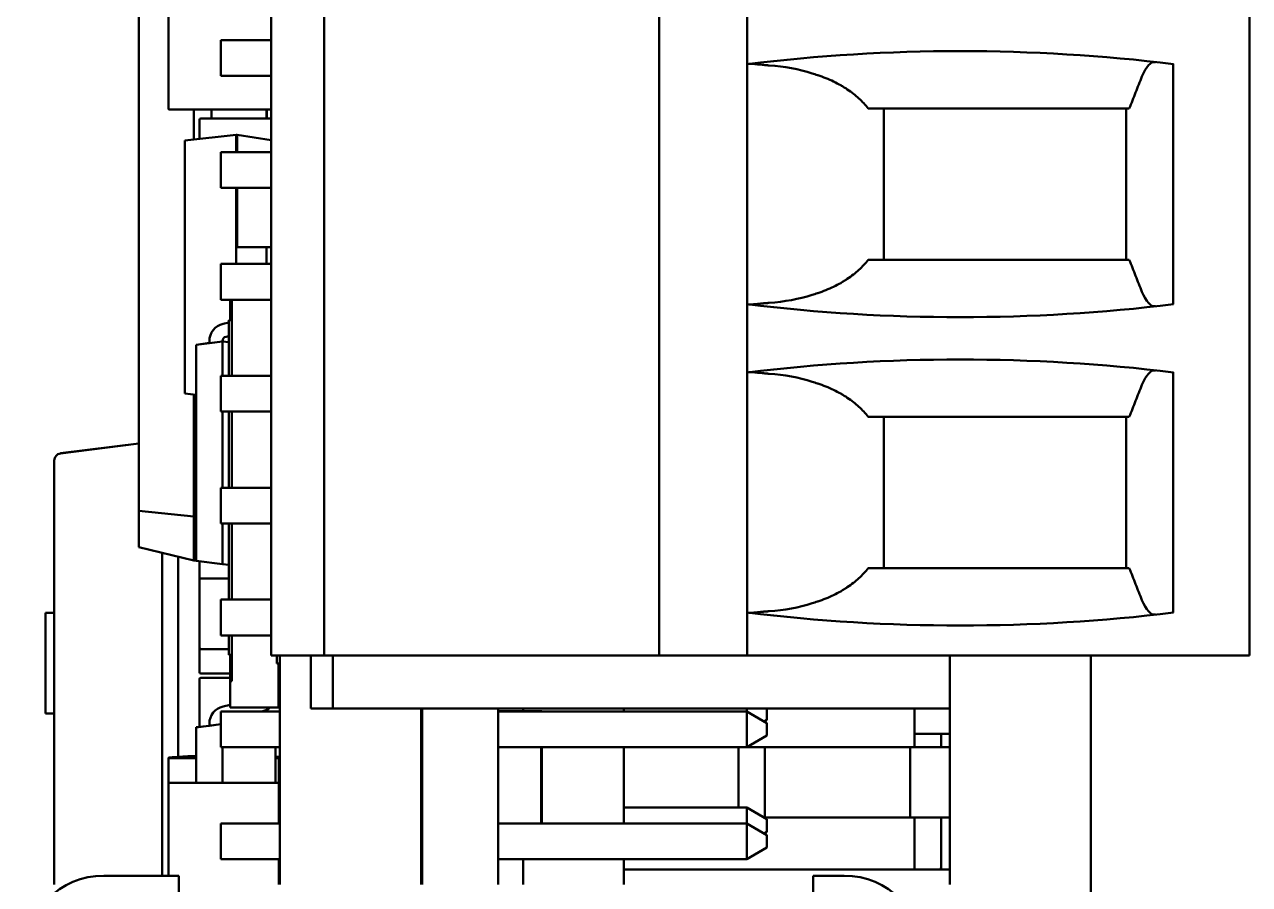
# Model space of a CAD drawing. Header units: millimetres. Extents: x 3118 to 4801, y 919 to 1849.
# Drawn here: x 3442.36 to 3456.26, y 1564.93 to 1574.69 of the extents above; entities that cross this region are included whole.
import ezdxf

# ---------------------------------------------------------------- set-up
doc = ezdxf.new("R2010")
doc.units = ezdxf.units.MM
doc.header["$LTSCALE"] = 1.8
doc.layers.add('외형선(ISO)', color=7, linetype='Continuous', lineweight=50)

msp = doc.modelspace()

# ---------------------------------------------------------------- linework, layer by layer
at = {"layer": '외형선(ISO)'}
for p, q in [((3445.16, 1567.527), (3445.16, 1581.727)), ((3445.76, 1567.527), (3445.76, 1581.727)), ((3449.56, 1567.527), (3449.56, 1581.727)), ((3450.56, 1581.727), (3450.56, 1567.527)), ((3456.26, 1581.727), (3456.26, 1567.527)), ((3443.656, 1578.043), (3443.656, 1569.168)), ((3443.995, 1574.968), (3443.995, 1573.728)), ((3445.16, 1574.511), (3444.586, 1574.511)), ((3444.586, 1574.511), (3445.16, 1574.511)), ((3444.586, 1574.511), (3444.586, 1574.105)), ((3444.586, 1574.511), (3444.586, 1574.511)), ((3444.586, 1574.511), (3445.16, 1574.511)), ((3445.16, 1574.511), (3444.586, 1574.511)), ((3444.586, 1574.511), (3444.586, 1574.511)), ((3444.586, 1574.511), (3444.586, 1574.511)), ((3455.395, 1574.241), (3455.395, 1571.514)), ((3445.16, 1574.105), (3444.586, 1574.105)), ((3445.16, 1573.723), (3444, 1573.723)), ((3444.281, 1573.723), (3444.281, 1573.384)), ((3445.16, 1573.623), (3444.361, 1573.623)), ((3444.361, 1573.623), (3445.16, 1573.623)), ((3444.361, 1573.623), (3444.361, 1573.623)), ((3445.16, 1573.623), (3444.361, 1573.623)), ((3444.361, 1573.623), (3444.361, 1573.623)), ((3444.481, 1573.723), (3444.481, 1573.623)), ((3445.106, 1573.723), (3445.106, 1573.623)), ((3445.108, 1573.623), (3445.108, 1573.723)), ((3452.11, 1572.017), (3452.11, 1573.737)), ((3454.86, 1572.017), (3454.86, 1573.737)), ((3444.345, 1573.607), (3444.345, 1573.607)), ((3444.345, 1573.391), (3444.345, 1573.607)), ((3444.177, 1573.373), (3444.761, 1573.437)), ((3444.761, 1573.437), (3444.177, 1573.372)), ((3444.177, 1573.372), (3444.177, 1573.373)), ((3444.177, 1570.501), (3444.177, 1573.372)), ((3444.774, 1573.437), (3444.761, 1573.437)), ((3444.761, 1573.437), (3444.761, 1573.241)), ((3444.761, 1573.437), (3444.774, 1573.437)), ((3444.761, 1573.437), (3444.761, 1573.437)), ((3444.774, 1573.437), (3445.16, 1573.377)), ((3444.774, 1573.437), (3444.774, 1573.241)), ((3444.774, 1573.437), (3444.774, 1573.437)), ((3445.16, 1573.377), (3444.774, 1573.437)), ((3445.16, 1573.241), (3444.586, 1573.241)), ((3444.586, 1573.241), (3445.16, 1573.241)), ((3444.586, 1573.241), (3444.586, 1572.835)), ((3444.586, 1573.241), (3444.586, 1573.241)), ((3444.586, 1573.241), (3445.16, 1573.241)), ((3445.16, 1573.241), (3444.586, 1573.241)), ((3444.586, 1573.241), (3444.586, 1573.241)), ((3444.586, 1573.241), (3444.586, 1573.241)), ((3445.16, 1572.835), (3444.586, 1572.835)), ((3444.761, 1572.835), (3444.761, 1572.162)), ((3444.774, 1572.835), (3444.774, 1572.162)), ((3444.774, 1572.162), (3444.761, 1572.162)), ((3444.761, 1571.971), (3444.761, 1572.162)), ((3444.911, 1572.162), (3444.774, 1572.162)), ((3445.16, 1572.162), (3445.107, 1572.162)), ((3445.107, 1571.971), (3445.107, 1572.162)), ((3445.16, 1571.971), (3444.586, 1571.971)), ((3444.586, 1571.971), (3445.16, 1571.971)), ((3444.586, 1571.971), (3444.586, 1571.565)), ((3444.586, 1571.971), (3444.586, 1571.971)), ((3444.586, 1571.971), (3445.16, 1571.971)), ((3445.16, 1571.971), (3444.586, 1571.971)), ((3444.586, 1571.971), (3444.586, 1571.971)), ((3444.586, 1571.971), (3444.586, 1571.971)), ((3445.16, 1571.565), (3444.586, 1571.565)), ((3444.692, 1571.565), (3444.692, 1571.335)), ((3444.712, 1571.335), (3444.712, 1571.565)), ((3444.613, 1571.292), (3444.677, 1571.306)), ((3444.613, 1571.292), (3444.677, 1571.306)), ((3444.613, 1571.292), (3444.677, 1571.306)), ((3444.613, 1571.291), (3444.677, 1571.305)), ((3444.613, 1571.291), (3444.677, 1571.305)), ((3444.613, 1571.291), (3444.677, 1571.305)), ((3444.613, 1571.291), (3444.677, 1571.305)), ((3444.613, 1571.291), (3444.677, 1571.305)), ((3444.677, 1571.335), (3444.692, 1571.335)), ((3444.712, 1571.335), (3444.677, 1571.335)), ((3444.677, 1571.335), (3444.677, 1570.701)), ((3444.677, 1571.335), (3444.677, 1571.335)), ((3444.692, 1571.335), (3444.712, 1571.335)), ((3444.712, 1570.701), (3444.712, 1571.335)), ((3444.646, 1571.145), (3444.677, 1571.152)), ((3444.307, 1571.055), (3444.607, 1571.092)), ((3444.307, 1571.055), (3444.457, 1571.074)), ((3444.307, 1568.602), (3444.307, 1571.055)), ((3444.307, 1571.055), (3444.307, 1571.055)), ((3444.457, 1571.096), (3444.457, 1571.096)), ((3444.457, 1571.073), (3444.457, 1571.096)), ((3444.457, 1571.096), (3444.457, 1571.096)), ((3444.457, 1571.096), (3444.457, 1571.096)), ((3444.457, 1571.096), (3444.457, 1571.096)), ((3444.457, 1571.096), (3444.457, 1571.096)), ((3444.457, 1571.096), (3444.457, 1571.096)), ((3444.457, 1571.096), (3444.457, 1571.096)), ((3444.457, 1571.073), (3444.607, 1571.092)), ((3444.607, 1571.092), (3444.607, 1571.096)), ((3444.607, 1571.092), (3444.607, 1571.092)), ((3444.677, 1571.084), (3444.607, 1571.092)), ((3444.677, 1571.083), (3444.607, 1571.092)), ((3444.607, 1571.092), (3444.607, 1570.701)), ((3445.16, 1570.701), (3444.586, 1570.701)), ((3444.586, 1570.701), (3445.16, 1570.701)), ((3444.586, 1570.701), (3444.586, 1570.295)), ((3444.586, 1570.701), (3444.586, 1570.701)), ((3444.586, 1570.701), (3445.16, 1570.701)), ((3445.16, 1570.701), (3444.586, 1570.701)), ((3444.586, 1570.701), (3444.586, 1570.701)), ((3444.586, 1570.701), (3444.586, 1570.701)), ((3455.395, 1570.741), (3455.395, 1568.014)), ((3444.177, 1570.501), (3444.307, 1570.487)), ((3444.281, 1570.49), (3444.281, 1569.105)), ((3445.16, 1570.295), (3444.586, 1570.295)), ((3444.607, 1570.295), (3444.607, 1569.431)), ((3444.677, 1570.295), (3444.677, 1569.431)), ((3444.712, 1569.431), (3444.712, 1570.295)), ((3452.11, 1568.517), (3452.11, 1570.237)), ((3454.86, 1568.517), (3454.86, 1570.237)), ((3442.767, 1569.822), (3443.656, 1569.934)), ((3442.767, 1569.821), (3443.656, 1569.933)), ((3442.697, 1564.927), (3442.697, 1569.742)), ((3442.697, 1569.742), (3442.697, 1569.742)), ((3445.16, 1569.431), (3444.586, 1569.431)), ((3444.586, 1569.431), (3445.16, 1569.431)), ((3444.586, 1569.431), (3444.586, 1569.025)), ((3444.586, 1569.431), (3444.586, 1569.431)), ((3444.586, 1569.431), (3445.16, 1569.431)), ((3445.16, 1569.431), (3444.586, 1569.431)), ((3444.586, 1569.431), (3444.586, 1569.431)), ((3444.586, 1569.431), (3444.586, 1569.431)), ((3444.281, 1569.105), (3443.656, 1569.168)), ((3443.656, 1569.168), (3443.656, 1568.756)), ((3444.281, 1569.105), (3444.281, 1568.605)), ((3444.307, 1569.105), (3444.281, 1569.105)), ((3445.16, 1569.025), (3444.586, 1569.025)), ((3444.607, 1569.025), (3444.607, 1568.565)), ((3444.677, 1569.025), (3444.677, 1568.161)), ((3444.712, 1568.161), (3444.712, 1569.025)), ((3444.281, 1568.605), (3443.656, 1568.756)), ((3443.923, 1568.692), (3443.923, 1565.027)), ((3444.103, 1566.376), (3444.103, 1568.648)), ((3444.281, 1568.605), (3444.307, 1568.605)), ((3444.607, 1568.565), (3444.307, 1568.602)), ((3444.345, 1568.384), (3444.345, 1568.598)), ((3444.607, 1568.565), (3444.677, 1568.557)), ((3444.345, 1568.384), (3444.345, 1568.384)), ((3444.345, 1567.616), (3444.345, 1568.384)), ((3444.677, 1568.4), (3444.361, 1568.4)), ((3444.361, 1568.4), (3444.677, 1568.4)), ((3444.361, 1568.4), (3444.361, 1568.4)), ((3444.677, 1568.4), (3444.361, 1568.4)), ((3444.361, 1568.4), (3444.361, 1568.4)), ((3445.16, 1568.161), (3444.586, 1568.161)), ((3444.586, 1568.161), (3445.16, 1568.161)), ((3444.586, 1568.161), (3444.586, 1567.755)), ((3444.586, 1568.161), (3444.586, 1568.161)), ((3444.586, 1568.161), (3445.16, 1568.161)), ((3445.16, 1568.161), (3444.586, 1568.161)), ((3444.586, 1568.161), (3444.586, 1568.161)), ((3444.586, 1568.161), (3444.586, 1568.161)), ((3442.697, 1568.011), (3442.597, 1568.011)), ((3442.597, 1568.01), (3442.597, 1568.011)), ((3442.697, 1568.01), (3442.597, 1568.01)), ((3442.597, 1568.01), (3442.597, 1568.01)), ((3442.697, 1568.01), (3442.597, 1568.01)), ((3442.597, 1566.867), (3442.597, 1568.01)), ((3442.697, 1568.01), (3442.597, 1568.01)), ((3442.597, 1568.01), (3442.597, 1568.01)), ((3445.16, 1567.755), (3444.586, 1567.755)), ((3444.677, 1567.755), (3444.677, 1567.535)), ((3444.712, 1567.535), (3444.712, 1567.755)), ((3444.345, 1567.339), (3444.345, 1567.616)), ((3444.361, 1567.6), (3444.677, 1567.6)), ((3444.677, 1567.535), (3444.712, 1567.535)), ((3444.692, 1567.235), (3444.692, 1567.535)), ((3444.712, 1567.235), (3444.712, 1567.535)), ((3445.16, 1567.527), (3445.46, 1567.527)), ((3445.222, 1567.527), (3445.222, 1567.435)), ((3445.257, 1564.927), (3445.257, 1567.527)), ((3445.46, 1567.527), (3445.76, 1567.527)), ((3445.61, 1566.927), (3445.61, 1567.527)), ((3445.76, 1567.527), (3449.56, 1567.527)), ((3445.86, 1566.927), (3445.86, 1567.527)), ((3449.56, 1567.527), (3450.06, 1567.527)), ((3450.06, 1567.527), (3450.26, 1567.527)), ((3450.26, 1567.527), (3450.56, 1567.527)), ((3450.56, 1567.527), (3456.26, 1567.527)), ((3452.86, 1567.527), (3452.86, 1566.927)), ((3454.46, 1567.527), (3454.46, 1550.527)), ((3445.242, 1567.435), (3445.222, 1567.435)), ((3445.242, 1567.435), (3445.222, 1567.435)), ((3445.242, 1567.435), (3445.242, 1567.435)), ((3445.242, 1567.435), (3445.242, 1566.935)), ((3444.345, 1567.258), (3444.345, 1567.258)), ((3444.345, 1566.717), (3444.345, 1567.258)), ((3444.692, 1567.323), (3444.361, 1567.323)), ((3444.692, 1567.274), (3444.361, 1567.274)), ((3444.361, 1567.274), (3444.692, 1567.274)), ((3444.361, 1567.274), (3444.361, 1567.274)), ((3444.692, 1567.274), (3444.361, 1567.274)), ((3444.361, 1567.274), (3444.361, 1567.274)), ((3444.692, 1567.235), (3444.712, 1567.235)), ((3444.692, 1567.235), (3444.692, 1566.935)), ((3444.692, 1567.235), (3444.712, 1567.235)), ((3444.692, 1567.235), (3444.692, 1567.235)), ((3445.242, 1567.327), (3445.257, 1567.325)), ((3445.242, 1567.327), (3445.257, 1567.325)), ((3445.242, 1567.327), (3445.257, 1567.325)), ((3445.242, 1567.327), (3445.257, 1567.325)), ((3445.242, 1567.327), (3445.257, 1567.325)), ((3445.242, 1567.327), (3445.257, 1567.325)), ((3445.242, 1567.327), (3445.257, 1567.325)), ((3445.242, 1567.327), (3445.257, 1567.325)), ((3445.242, 1567.216), (3445.257, 1567.325)), ((3445.257, 1567.325), (3445.257, 1567.325)), ((3445.257, 1567.325), (3445.257, 1567.325)), ((3445.257, 1567.325), (3445.257, 1567.325)), ((3444.613, 1566.948), (3444.692, 1566.966)), ((3444.613, 1566.948), (3444.692, 1566.966)), ((3444.613, 1566.948), (3444.692, 1566.965)), ((3444.613, 1566.948), (3444.692, 1566.965)), ((3444.613, 1566.948), (3444.692, 1566.965)), ((3444.613, 1566.948), (3444.692, 1566.965)), ((3444.613, 1566.948), (3444.692, 1566.965)), ((3444.613, 1566.948), (3444.692, 1566.965)), ((3442.697, 1566.867), (3442.597, 1566.867)), ((3445.257, 1566.891), (3444.586, 1566.891)), ((3444.586, 1566.891), (3445.257, 1566.891)), ((3444.586, 1566.891), (3444.586, 1566.485)), ((3444.586, 1566.891), (3444.586, 1566.891)), ((3444.586, 1566.891), (3445.257, 1566.891)), ((3445.257, 1566.891), (3444.586, 1566.891)), ((3444.586, 1566.891), (3444.586, 1566.891)), ((3444.586, 1566.891), (3444.586, 1566.891)), ((3444.692, 1566.935), (3445.242, 1566.935)), ((3445.051, 1566.891), (3445.065, 1566.895)), ((3445.61, 1566.927), (3445.86, 1566.927)), ((3445.86, 1566.927), (3445.96, 1566.927)), ((3445.96, 1566.927), (3452.86, 1566.927)), ((3446.86, 1564.927), (3446.86, 1566.927)), ((3446.872, 1566.891), (3446.86, 1566.891)), ((3446.86, 1566.891), (3446.872, 1566.891)), ((3446.86, 1566.891), (3446.872, 1566.891)), ((3446.872, 1566.891), (3446.86, 1566.891)), ((3446.872, 1566.927), (3446.872, 1564.927)), ((3447.735, 1566.927), (3447.735, 1564.927)), ((3447.735, 1566.894), (3447.916, 1566.894)), ((3447.916, 1566.894), (3447.735, 1566.894)), ((3447.735, 1566.891), (3450.555, 1566.891)), ((3450.555, 1566.891), (3447.735, 1566.891)), ((3447.735, 1566.891), (3450.555, 1566.891)), ((3450.555, 1566.891), (3447.735, 1566.891)), ((3448.018, 1566.927), (3448.018, 1566.894)), ((3448.018, 1566.894), (3448.231, 1566.894)), ((3448.231, 1566.894), (3448.221, 1566.894)), ((3448.221, 1566.891), (3448.221, 1566.894)), ((3448.231, 1566.891), (3448.231, 1566.894)), ((3449.161, 1566.927), (3449.161, 1566.891)), ((3450.555, 1566.927), (3450.555, 1566.891)), ((3450.555, 1566.891), (3450.555, 1566.485)), ((3450.555, 1566.891), (3450.783, 1566.759)), ((3450.783, 1566.759), (3450.555, 1566.891)), ((3450.555, 1566.891), (3450.555, 1566.891)), ((3450.555, 1566.891), (3450.783, 1566.759)), ((3450.555, 1566.891), (3450.555, 1566.891)), ((3450.555, 1566.891), (3450.555, 1566.891)), ((3450.783, 1566.759), (3450.555, 1566.891)), ((3450.783, 1566.927), (3450.783, 1566.796)), ((3452.46, 1566.927), (3452.46, 1566.487)), ((3452.86, 1564.927), (3452.86, 1566.927)), ((3444.307, 1566.711), (3444.586, 1566.746)), ((3444.307, 1566.712), (3444.457, 1566.73)), ((3444.307, 1566.711), (3444.307, 1566.712)), ((3444.307, 1566.083), (3444.307, 1566.711)), ((3444.457, 1566.753), (3444.457, 1566.753)), ((3444.457, 1566.73), (3444.457, 1566.753)), ((3444.457, 1566.753), (3444.457, 1566.753)), ((3444.457, 1566.753), (3444.457, 1566.753)), ((3444.457, 1566.753), (3444.457, 1566.753)), ((3444.457, 1566.753), (3444.457, 1566.753)), ((3444.457, 1566.753), (3444.457, 1566.753)), ((3444.457, 1566.753), (3444.457, 1566.753)), ((3444.457, 1566.73), (3444.586, 1566.746)), ((3450.783, 1566.796), (3450.752, 1566.778)), ((3450.783, 1566.759), (3450.783, 1566.759)), ((3450.783, 1566.759), (3450.783, 1566.759)), ((3450.783, 1566.759), (3450.783, 1566.617)), ((3450.783, 1566.759), (3450.783, 1566.759)), ((3450.783, 1566.617), (3450.555, 1566.485)), ((3452.46, 1566.637), (3452.86, 1566.637)), ((3452.76, 1566.487), (3452.76, 1566.637)), ((3445.257, 1566.485), (3444.586, 1566.485)), ((3444.607, 1566.485), (3444.607, 1566.083)), ((3445.207, 1566.083), (3445.207, 1566.485)), ((3446.872, 1566.485), (3446.86, 1566.485)), ((3450.555, 1566.485), (3447.735, 1566.485)), ((3448.221, 1565.621), (3448.221, 1566.485)), ((3448.231, 1565.621), (3448.231, 1566.485)), ((3449.161, 1566.485), (3449.161, 1565.621)), ((3450.46, 1566.485), (3450.46, 1565.801)), ((3450.76, 1566.487), (3450.559, 1566.487)), ((3450.76, 1566.487), (3451.51, 1566.487)), ((3450.76, 1566.487), (3450.76, 1565.687)), ((3452.41, 1566.487), (3451.51, 1566.487)), ((3452.41, 1566.487), (3452.41, 1565.687)), ((3452.41, 1566.487), (3452.86, 1566.487)), ((3443.995, 1566.363), (3443.995, 1566.363)), ((3443.995, 1566.363), (3443.995, 1566.078)), ((3444, 1566.363), (3444.307, 1566.363)), ((3445.257, 1566.375), (3445.207, 1566.375)), ((3445.207, 1566.363), (3445.24, 1566.363)), ((3445.245, 1566.363), (3445.245, 1566.363)), ((3445.245, 1566.078), (3445.245, 1566.363)), ((3445.207, 1566.15), (3445.208, 1566.15)), ((3445.208, 1566.083), (3445.208, 1566.15)), ((3445.208, 1566.15), (3445.208, 1566.15)), ((3443.995, 1566.078), (3443.995, 1565.027)), ((3445.24, 1566.083), (3444, 1566.083)), ((3444, 1566.083), (3444, 1566.083)), ((3444, 1566.083), (3445.24, 1566.083)), ((3445.24, 1566.083), (3445.24, 1566.083)), ((3445.245, 1565.621), (3445.245, 1566.078)), ((3449.161, 1565.801), (3450.555, 1565.801)), ((3450.555, 1565.801), (3449.161, 1565.801)), ((3449.161, 1565.801), (3450.555, 1565.801)), ((3450.555, 1565.801), (3449.161, 1565.801)), ((3450.555, 1565.801), (3450.555, 1565.621)), ((3450.555, 1565.801), (3450.555, 1565.801)), ((3450.555, 1565.801), (3450.783, 1565.669)), ((3450.555, 1565.801), (3450.555, 1565.801)), ((3450.555, 1565.801), (3450.783, 1565.669)), ((3450.783, 1565.669), (3450.555, 1565.801)), ((3450.783, 1565.669), (3450.555, 1565.801)), ((3450.555, 1565.801), (3450.555, 1565.801)), ((3445.257, 1565.621), (3444.586, 1565.621)), ((3444.586, 1565.621), (3444.586, 1565.215)), ((3444.586, 1565.621), (3444.586, 1565.621)), ((3444.586, 1565.621), (3445.257, 1565.621)), ((3444.586, 1565.621), (3444.586, 1565.621)), ((3444.586, 1565.621), (3445.257, 1565.621)), ((3445.257, 1565.621), (3444.586, 1565.621)), ((3444.586, 1565.621), (3444.586, 1565.621)), ((3446.872, 1565.621), (3446.86, 1565.621)), ((3446.86, 1565.621), (3446.872, 1565.621)), ((3446.86, 1565.621), (3446.872, 1565.621)), ((3446.872, 1565.621), (3446.86, 1565.621)), ((3447.735, 1565.621), (3450.555, 1565.621)), ((3450.555, 1565.621), (3447.735, 1565.621)), ((3447.735, 1565.621), (3450.555, 1565.621)), ((3450.555, 1565.621), (3447.735, 1565.621)), ((3450.555, 1565.621), (3450.555, 1565.215)), ((3450.555, 1565.621), (3450.783, 1565.489)), ((3450.555, 1565.621), (3450.555, 1565.621)), ((3450.783, 1565.489), (3450.555, 1565.621)), ((3450.555, 1565.621), (3450.555, 1565.621)), ((3450.555, 1565.621), (3450.783, 1565.489)), ((3450.555, 1565.621), (3450.555, 1565.621)), ((3450.783, 1565.489), (3450.555, 1565.621)), ((3450.752, 1565.687), (3450.76, 1565.687)), ((3450.76, 1565.687), (3451.51, 1565.687)), ((3450.783, 1565.669), (3450.783, 1565.669)), ((3450.783, 1565.669), (3450.783, 1565.669)), ((3450.783, 1565.669), (3450.783, 1565.669)), ((3450.783, 1565.669), (3450.783, 1565.526)), ((3452.41, 1565.687), (3451.51, 1565.687)), ((3452.86, 1565.687), (3452.41, 1565.687)), ((3452.46, 1565.687), (3452.46, 1565.097)), ((3452.76, 1565.122), (3452.76, 1565.687)), ((3450.783, 1565.526), (3450.752, 1565.508)), ((3450.783, 1565.489), (3450.783, 1565.489)), ((3450.783, 1565.489), (3450.783, 1565.489)), ((3450.783, 1565.489), (3450.783, 1565.489)), ((3450.783, 1565.489), (3450.783, 1565.347)), ((3450.783, 1565.347), (3450.555, 1565.215)), ((3445.257, 1565.215), (3444.586, 1565.215)), ((3445.245, 1564.927), (3445.245, 1565.215)), ((3446.872, 1565.215), (3446.86, 1565.215)), ((3450.555, 1565.215), (3447.735, 1565.215)), ((3448.018, 1565.215), (3448.018, 1564.927)), ((3449.161, 1565.215), (3449.161, 1564.927)), ((3444.11, 1565.027), (3443.26, 1565.027)), ((3444.11, 1565.027), (3444.11, 1564.127)), ((3446.872, 1565.097), (3446.86, 1565.097)), ((3452.86, 1565.097), (3449.161, 1565.097)), ((3451.66, 1565.027), (3451.31, 1565.027)), ((3451.31, 1565.027), (3451.31, 1564.127))]:
    msp.add_line(p, q, dxfattribs=at)
for centre, radius, start, end in [((3452.98, 1554.387), 20, 83.062, 96.9498), ((3444.361, 1573.607), 0.016, 90, 180), ((3444.361, 1573.607), 0.016, 90, 180), ((3452.98, 1591.367), 20, 263.0502, 276.938), ((3444.657, 1571.096), 0.2, 102.5361, 180), ((3444.657, 1571.096), 0.2, 102.5361, 180), ((3444.657, 1571.096), 0.2, 102.5361, 180), ((3444.657, 1571.096), 0.2, 102.5361, 180), ((3444.657, 1571.096), 0.2, 102.5361, 180), ((3444.657, 1571.096), 0.2, 102.5361, 180), ((3444.657, 1571.096), 0.2, 102.5361, 180), ((3444.657, 1571.096), 0.2, 102.5361, 180), ((3444.657, 1571.096), 0.05, 102.5361, 180), ((3452.98, 1550.887), 20, 83.062, 96.9498), ((3444.361, 1568.384), 0.016, 90, 180), ((3444.361, 1568.384), 0.016, 90, 180), ((3452.98, 1587.867), 20, 263.0502, 276.938), ((3444.361, 1567.616), 0.016, 180, 270), ((3444.361, 1567.339), 0.016, 180, 270), ((3444.361, 1567.258), 0.016, 90, 180), ((3444.361, 1567.258), 0.016, 90, 180), ((3444.657, 1566.753), 0.2, 102.5361, 180), ((3444.657, 1566.753), 0.2, 102.5361, 180), ((3444.657, 1566.753), 0.2, 102.5361, 180), ((3444.657, 1566.753), 0.2, 102.5361, 180), ((3444.657, 1566.753), 0.2, 102.5361, 180), ((3444.657, 1566.753), 0.2, 102.5361, 180), ((3444.657, 1566.753), 0.2, 102.5361, 180), ((3444.657, 1566.753), 0.2, 102.5361, 180), ((3445.022, 1567.09), 0.2, 282.5361, 309.1219), ((3443.26, 1564.127), 0.9, 90, 180), ((3451.66, 1564.127), 0.9, 0, 90), ((3452.71, 1565.122), 0.05, 330, 0)]:
    msp.add_arc(centre, radius, start, end, dxfattribs=at)
for centre, major_axis, ratio, start_param, end_param in [((3450.399, 1573.116), (-1.662, -0.285), 0.648616, 4.035739, 4.353534), ((3455.192, 1573.257), (-0.008, 1.007), 0.265469, 6.251531, 6.862917), ((3443.731, 1554.387), (-22.877, 0), 0.914642, 4.372426, 4.375396), ((3450.399, 1572.639), (-1.662, 0.285), 0.648616, 1.929651, 2.247447), ((3443.731, 1591.367), (-22.877, 0), 0.914642, 1.907789, 1.910759), ((3455.192, 1572.497), (-0.008, -1.007), 0.265469, 5.703454, 6.31484), ((3450.399, 1569.616), (-1.662, -0.285), 0.648616, 4.035739, 4.353534), ((3455.192, 1569.757), (-0.008, 1.007), 0.265469, 6.251531, 6.862917), ((3443.731, 1550.887), (-22.877, 0), 0.914642, 4.372426, 4.375396), ((3442.777, 1569.742), (0, 0.08), 0.99981, 0.125791, 1.570796), ((3442.777, 1569.742), (-0.08, 0), 0.99981, 4.83818, 6.283185), ((3450.399, 1569.139), (-1.662, 0.285), 0.648616, 1.929651, 2.247447), ((3443.731, 1587.867), (-22.877, 0), 0.914642, 1.907789, 1.910759), ((3455.192, 1568.997), (-0.008, -1.007), 0.265469, 5.703454, 6.31484), ((3447.916, 1566.894), (0.102, 0), 0.00019, 4.712389, 6.283185), ((3447.916, 1566.894), (0.305, 0), 0.00019, 4.712389, 6.283185), ((3199.081, 1315.281), (246.159, 251.087), 0.000131, 0.000149, 0.00164)]:
    msp.add_ellipse(centre, major_axis=major_axis, ratio=ratio, start_param=start_param, end_param=end_param, dxfattribs=at)
for points, knots in [([(3450.81, 1574.225), (3450.796, 1574.226), (3450.782, 1574.227), (3450.769, 1574.228), (3450.763, 1574.229), (3450.757, 1574.229), (3450.75, 1574.23), (3450.744, 1574.23), (3450.738, 1574.231), (3450.732, 1574.232), (3450.72, 1574.233), (3450.709, 1574.234), (3450.698, 1574.235), (3450.687, 1574.236), (3450.676, 1574.238), (3450.666, 1574.239), (3450.656, 1574.24), (3450.647, 1574.24), (3450.639, 1574.241), (3450.634, 1574.242), (3450.63, 1574.242), (3450.626, 1574.242), (3450.622, 1574.243), (3450.619, 1574.243), (3450.615, 1574.243), (3450.608, 1574.243), (3450.601, 1574.244), (3450.595, 1574.244), (3450.589, 1574.244), (3450.584, 1574.243), (3450.58, 1574.243)], [0.125716, 0.125716, 0.125716, 0.125716, 0.1735105, 0.1735105, 0.1735105, 0.1972868, 0.1972868, 0.1972868, 0.2211022, 0.2211022, 0.2211022, 0.2689459, 0.2689459, 0.2689459, 0.3168849, 0.3168849, 0.3168849, 0.3646899, 0.3646899, 0.3646899, 0.3884782, 0.3884782, 0.3884782, 0.4122764, 0.4122764, 0.4122764, 0.46011, 0.46011, 0.46011, 0.5080516, 0.5080516, 0.5080516, 0.5080516]), ([(3451.36, 1574.114), (3451.391, 1574.104), (3451.423, 1574.093), (3451.453, 1574.08), (3451.483, 1574.068), (3451.512, 1574.055), (3451.54, 1574.042), (3451.568, 1574.028), (3451.596, 1574.014), (3451.622, 1573.999), (3451.635, 1573.992), (3451.647, 1573.984), (3451.66, 1573.976), (3451.672, 1573.969), (3451.684, 1573.961), (3451.696, 1573.953), (3451.72, 1573.937), (3451.743, 1573.92), (3451.765, 1573.903), (3451.787, 1573.886), (3451.807, 1573.868), (3451.827, 1573.85), (3451.847, 1573.832), (3451.866, 1573.814), (3451.883, 1573.795), (3451.901, 1573.776), (3451.917, 1573.757), (3451.933, 1573.737)], [0.1451984, 0.1451984, 0.1451984, 0.1451984, 0.2603351, 0.2603351, 0.2603351, 0.3755929, 0.3755929, 0.3755929, 0.4905301, 0.4905301, 0.4905301, 0.5477255, 0.5477255, 0.5477255, 0.6048945, 0.6048945, 0.6048945, 0.7195328, 0.7195328, 0.7195328, 0.8344442, 0.8344442, 0.8344442, 0.9494087, 0.9494087, 0.9494087, 1.0641462, 1.0641462, 1.0641462, 1.0641462]), ([(3455.039, 1574.099), (3455.027, 1574.069), (3455.015, 1574.039), (3455.003, 1574.009), (3454.991, 1573.979), (3454.979, 1573.948), (3454.967, 1573.918), (3454.955, 1573.888), (3454.944, 1573.858), (3454.932, 1573.828), (3454.92, 1573.798), (3454.908, 1573.767), (3454.896, 1573.737)], [27.3487746, 27.3487746, 27.3487746, 27.3487746, 27.5141397, 27.5141397, 27.5141397, 27.6795053, 27.6795053, 27.6795053, 27.8448716, 27.8448716, 27.8448716, 28.0102384, 28.0102384, 28.0102384, 28.0102384]), ([(3443.995, 1573.728), (3443.995, 1573.728), (3443.995, 1573.728), (3443.995, 1573.728), (3443.995, 1573.726), (3443.997, 1573.723), (3444, 1573.723)], [-0.0000046349, -0.0000046349, -0.0000046349, -0.0000046349, 0.0000103556, 0.0000103556, 0.0000103556, 0.0009547571, 0.0009547571, 0.0009547571, 0.0009547571]), ([(3451.933, 1572.017), (3451.917, 1571.998), (3451.901, 1571.979), (3451.883, 1571.96), (3451.866, 1571.941), (3451.847, 1571.922), (3451.827, 1571.904), (3451.807, 1571.886), (3451.787, 1571.869), (3451.765, 1571.851), (3451.743, 1571.834), (3451.72, 1571.818), (3451.696, 1571.802), (3451.684, 1571.794), (3451.672, 1571.786), (3451.66, 1571.778), (3451.647, 1571.77), (3451.635, 1571.763), (3451.622, 1571.755), (3451.596, 1571.74), (3451.568, 1571.726), (3451.54, 1571.713), (3451.512, 1571.699), (3451.483, 1571.686), (3451.453, 1571.674), (3451.423, 1571.662), (3451.391, 1571.651), (3451.36, 1571.64)], [0.5896293, 0.5896293, 0.5896293, 0.5896293, 0.7043669, 0.7043669, 0.7043669, 0.8193314, 0.8193314, 0.8193314, 0.9342428, 0.9342428, 0.9342428, 1.048881, 1.048881, 1.048881, 1.1060499, 1.1060499, 1.1060499, 1.1632454, 1.1632454, 1.1632454, 1.2781827, 1.2781827, 1.2781827, 1.3934405, 1.3934405, 1.3934405, 1.5085772, 1.5085772, 1.5085772, 1.5085772]), ([(3454.896, 1572.017), (3454.908, 1571.987), (3454.92, 1571.957), (3454.932, 1571.927), (3454.944, 1571.897), (3454.955, 1571.866), (3454.967, 1571.836), (3454.979, 1571.806), (3454.991, 1571.776), (3455.003, 1571.746), (3455.015, 1571.716), (3455.027, 1571.686), (3455.039, 1571.655)], [11.3358505, 11.3358505, 11.3358505, 11.3358505, 11.5012174, 11.5012174, 11.5012174, 11.6665836, 11.6665836, 11.6665836, 11.8319493, 11.8319493, 11.8319493, 11.9973143, 11.9973143, 11.9973143, 11.9973143]), ([(3450.58, 1571.512), (3450.584, 1571.511), (3450.589, 1571.511), (3450.595, 1571.511), (3450.601, 1571.511), (3450.608, 1571.511), (3450.615, 1571.512), (3450.619, 1571.512), (3450.622, 1571.512), (3450.626, 1571.512), (3450.63, 1571.513), (3450.634, 1571.513), (3450.639, 1571.513), (3450.647, 1571.514), (3450.656, 1571.515), (3450.666, 1571.516), (3450.676, 1571.517), (3450.687, 1571.518), (3450.698, 1571.519), (3450.709, 1571.52), (3450.72, 1571.522), (3450.732, 1571.523), (3450.738, 1571.523), (3450.744, 1571.524), (3450.75, 1571.525), (3450.757, 1571.525), (3450.763, 1571.526), (3450.769, 1571.526), (3450.782, 1571.527), (3450.796, 1571.529), (3450.81, 1571.529)], [0.0672172, 0.0672172, 0.0672172, 0.0672172, 0.1151588, 0.1151588, 0.1151588, 0.1629924, 0.1629924, 0.1629924, 0.1867906, 0.1867906, 0.1867906, 0.2105789, 0.2105789, 0.2105789, 0.2583839, 0.2583839, 0.2583839, 0.3063229, 0.3063229, 0.3063229, 0.3541665, 0.3541665, 0.3541665, 0.377982, 0.377982, 0.377982, 0.4017583, 0.4017583, 0.4017583, 0.4495528, 0.4495528, 0.4495528, 0.4495528]), ([(3450.81, 1570.725), (3450.796, 1570.726), (3450.782, 1570.727), (3450.769, 1570.728), (3450.763, 1570.729), (3450.757, 1570.729), (3450.75, 1570.73), (3450.744, 1570.73), (3450.738, 1570.731), (3450.732, 1570.732), (3450.72, 1570.733), (3450.709, 1570.734), (3450.698, 1570.735), (3450.687, 1570.736), (3450.676, 1570.738), (3450.666, 1570.739), (3450.656, 1570.74), (3450.647, 1570.74), (3450.639, 1570.741), (3450.634, 1570.742), (3450.63, 1570.742), (3450.626, 1570.742), (3450.622, 1570.743), (3450.619, 1570.743), (3450.615, 1570.743), (3450.608, 1570.743), (3450.601, 1570.744), (3450.595, 1570.744), (3450.589, 1570.744), (3450.584, 1570.743), (3450.58, 1570.743)], [0.125716, 0.125716, 0.125716, 0.125716, 0.1735105, 0.1735105, 0.1735105, 0.1972868, 0.1972868, 0.1972868, 0.2211022, 0.2211022, 0.2211022, 0.2689459, 0.2689459, 0.2689459, 0.3168849, 0.3168849, 0.3168849, 0.3646899, 0.3646899, 0.3646899, 0.3884782, 0.3884782, 0.3884782, 0.4122764, 0.4122764, 0.4122764, 0.46011, 0.46011, 0.46011, 0.5080516, 0.5080516, 0.5080516, 0.5080516]), ([(3451.36, 1570.614), (3451.391, 1570.604), (3451.423, 1570.593), (3451.453, 1570.58), (3451.483, 1570.568), (3451.512, 1570.555), (3451.54, 1570.542), (3451.568, 1570.528), (3451.596, 1570.514), (3451.622, 1570.499), (3451.635, 1570.492), (3451.647, 1570.484), (3451.66, 1570.476), (3451.672, 1570.469), (3451.684, 1570.461), (3451.696, 1570.453), (3451.72, 1570.437), (3451.743, 1570.42), (3451.765, 1570.403), (3451.787, 1570.386), (3451.807, 1570.368), (3451.827, 1570.35), (3451.847, 1570.332), (3451.866, 1570.314), (3451.883, 1570.295), (3451.901, 1570.276), (3451.917, 1570.257), (3451.933, 1570.237)], [0.1451984, 0.1451984, 0.1451984, 0.1451984, 0.2603351, 0.2603351, 0.2603351, 0.3755929, 0.3755929, 0.3755929, 0.4905301, 0.4905301, 0.4905301, 0.5477255, 0.5477255, 0.5477255, 0.6048945, 0.6048945, 0.6048945, 0.7195328, 0.7195328, 0.7195328, 0.8344442, 0.8344442, 0.8344442, 0.9494087, 0.9494087, 0.9494087, 1.0641462, 1.0641462, 1.0641462, 1.0641462]), ([(3455.039, 1570.599), (3455.027, 1570.569), (3455.015, 1570.539), (3455.003, 1570.509), (3454.991, 1570.479), (3454.979, 1570.448), (3454.967, 1570.418), (3454.955, 1570.388), (3454.944, 1570.358), (3454.932, 1570.328), (3454.92, 1570.298), (3454.908, 1570.267), (3454.896, 1570.237)], [27.3487746, 27.3487746, 27.3487746, 27.3487746, 27.5141397, 27.5141397, 27.5141397, 27.6795053, 27.6795053, 27.6795053, 27.8448716, 27.8448716, 27.8448716, 28.0102384, 28.0102384, 28.0102384, 28.0102384]), ([(3451.933, 1568.517), (3451.917, 1568.498), (3451.901, 1568.479), (3451.883, 1568.46), (3451.866, 1568.441), (3451.847, 1568.422), (3451.827, 1568.404), (3451.807, 1568.386), (3451.787, 1568.369), (3451.765, 1568.351), (3451.743, 1568.334), (3451.72, 1568.318), (3451.696, 1568.302), (3451.684, 1568.294), (3451.672, 1568.286), (3451.66, 1568.278), (3451.647, 1568.27), (3451.635, 1568.263), (3451.622, 1568.255), (3451.596, 1568.24), (3451.568, 1568.226), (3451.54, 1568.213), (3451.512, 1568.199), (3451.483, 1568.186), (3451.453, 1568.174), (3451.423, 1568.162), (3451.391, 1568.151), (3451.36, 1568.14)], [0.5896293, 0.5896293, 0.5896293, 0.5896293, 0.7043669, 0.7043669, 0.7043669, 0.8193314, 0.8193314, 0.8193314, 0.9342428, 0.9342428, 0.9342428, 1.048881, 1.048881, 1.048881, 1.1060499, 1.1060499, 1.1060499, 1.1632454, 1.1632454, 1.1632454, 1.2781827, 1.2781827, 1.2781827, 1.3934405, 1.3934405, 1.3934405, 1.5085772, 1.5085772, 1.5085772, 1.5085772]), ([(3454.896, 1568.517), (3454.908, 1568.487), (3454.92, 1568.457), (3454.932, 1568.427), (3454.944, 1568.397), (3454.955, 1568.366), (3454.967, 1568.336), (3454.979, 1568.306), (3454.991, 1568.276), (3455.003, 1568.246), (3455.015, 1568.216), (3455.027, 1568.186), (3455.039, 1568.155)], [11.3358505, 11.3358505, 11.3358505, 11.3358505, 11.5012174, 11.5012174, 11.5012174, 11.6665836, 11.6665836, 11.6665836, 11.8319493, 11.8319493, 11.8319493, 11.9973143, 11.9973143, 11.9973143, 11.9973143]), ([(3450.58, 1568.012), (3450.584, 1568.011), (3450.589, 1568.011), (3450.595, 1568.011), (3450.601, 1568.011), (3450.608, 1568.011), (3450.615, 1568.012), (3450.619, 1568.012), (3450.622, 1568.012), (3450.626, 1568.012), (3450.63, 1568.013), (3450.634, 1568.013), (3450.639, 1568.013), (3450.647, 1568.014), (3450.656, 1568.015), (3450.666, 1568.016), (3450.676, 1568.017), (3450.687, 1568.018), (3450.698, 1568.019), (3450.709, 1568.02), (3450.72, 1568.022), (3450.732, 1568.023), (3450.738, 1568.023), (3450.744, 1568.024), (3450.75, 1568.025), (3450.757, 1568.025), (3450.763, 1568.026), (3450.769, 1568.026), (3450.782, 1568.027), (3450.796, 1568.029), (3450.81, 1568.029)], [0.0672172, 0.0672172, 0.0672172, 0.0672172, 0.1151588, 0.1151588, 0.1151588, 0.1629924, 0.1629924, 0.1629924, 0.1867906, 0.1867906, 0.1867906, 0.2105789, 0.2105789, 0.2105789, 0.2583839, 0.2583839, 0.2583839, 0.3063229, 0.3063229, 0.3063229, 0.3541665, 0.3541665, 0.3541665, 0.377982, 0.377982, 0.377982, 0.4017583, 0.4017583, 0.4017583, 0.4495528, 0.4495528, 0.4495528, 0.4495528]), ([(3443.999, 1566.368), (3443.998, 1566.368), (3443.997, 1566.367), (3443.996, 1566.366), (3443.995, 1566.366), (3443.995, 1566.365), (3443.995, 1566.365), (3443.995, 1566.364), (3443.995, 1566.364), (3443.995, 1566.364), (3443.995, 1566.364), (3443.995, 1566.363), (3443.995, 1566.363), (3443.995, 1566.363), (3443.995, 1566.363), (3443.995, 1566.363), (3443.995, 1566.363), (3443.995, 1566.363), (3443.995, 1566.363), (3443.995, 1566.363), (3443.995, 1566.363), (3443.995, 1566.363)], [0.0000203812, 0.0000203812, 0.0000203812, 0.0000203812, 0.0004738719, 0.0004738719, 0.0004738719, 0.0007108064, 0.0007108064, 0.0007108064, 0.0008292737, 0.0008292737, 0.0008292737, 0.0008885073, 0.0008885073, 0.0008885073, 0.0009181242, 0.0009181242, 0.0009181242, 0.0009329326, 0.0009329326, 0.0009329326, 0.000947741, 0.000947741, 0.000947741, 0.000947741]), ([(3443.999, 1566.368), (3444, 1566.368), (3444.001, 1566.368), (3444.003, 1566.368), (3444.005, 1566.369), (3444.01, 1566.369), (3444.011, 1566.369), (3444.015, 1566.369), (3444.016, 1566.369), (3444.023, 1566.37), (3444.028, 1566.37), (3444.038, 1566.371), (3444.043, 1566.371), (3444.059, 1566.373), (3444.07, 1566.373), (3444.116, 1566.377), (3444.149, 1566.379), (3444.224, 1566.383), (3444.266, 1566.385), (3444.307, 1566.386)], [0, 0, 0, 0, 0.00393449, 0.00393449, 0.00690129, 0.00690129, 0.00770086, 0.00770086, 0.00849379, 0.00849379, 0.01010357, 0.01010357, 0.01168245, 0.01168245, 0.01507668, 0.01507668, 0.02524566, 0.02524566, 0.03762738, 0.03762738, 0.03762738, 0.03762738]), ([(3445.207, 1566.371), (3445.208, 1566.371), (3445.209, 1566.37), (3445.214, 1566.37), (3445.218, 1566.37), (3445.224, 1566.369), (3445.226, 1566.369), (3445.23, 1566.369), (3445.232, 1566.369), (3445.235, 1566.368), (3445.236, 1566.368), (3445.239, 1566.368), (3445.239, 1566.368), (3445.24, 1566.368)], [0.12774424, 0.12774424, 0.12774424, 0.12774424, 0.12809148, 0.12809148, 0.12945419, 0.12945419, 0.13024732, 0.13024732, 0.13184769, 0.13184769, 0.13342485, 0.13342485, 0.13781858, 0.13781858, 0.13781858, 0.13781858]), ([(3445.245, 1566.363), (3445.245, 1566.363), (3445.245, 1566.363), (3445.245, 1566.363), (3445.245, 1566.365), (3445.243, 1566.368), (3445.24, 1566.368)], [-0.0000046349, -0.0000046349, -0.0000046349, -0.0000046349, 0.0000103531, 0.0000103531, 0.0000103531, 0.0009343901, 0.0009343901, 0.0009343901, 0.0009343901]), ([(3444, 1566.083), (3443.998, 1566.083), (3443.997, 1566.082), (3443.996, 1566.081), (3443.995, 1566.08), (3443.995, 1566.08), (3443.995, 1566.079), (3443.995, 1566.079), (3443.995, 1566.079), (3443.995, 1566.079), (3443.995, 1566.078), (3443.995, 1566.078), (3443.995, 1566.078), (3443.995, 1566.078), (3443.995, 1566.078), (3443.995, 1566.078), (3443.995, 1566.078), (3443.995, 1566.078), (3443.995, 1566.078), (3443.995, 1566.078), (3443.995, 1566.078), (3443.995, 1566.078)], [0.0000000028, 0.0000000028, 0.0000000028, 0.0000000028, 0.0004738719, 0.0004738719, 0.0004738719, 0.0007108064, 0.0007108064, 0.0007108064, 0.0008292737, 0.0008292737, 0.0008292737, 0.0008885073, 0.0008885073, 0.0008885073, 0.0009181242, 0.0009181242, 0.0009181242, 0.0009329326, 0.0009329326, 0.0009329326, 0.000947741, 0.000947741, 0.000947741, 0.000947741]), ([(3445.245, 1566.078), (3445.245, 1566.078), (3445.245, 1566.078), (3445.245, 1566.078), (3445.245, 1566.08), (3445.243, 1566.083), (3445.24, 1566.083)], [-0.0000046349, -0.0000046349, -0.0000046349, -0.0000046349, 0.0000103531, 0.0000103531, 0.0000103531, 0.0009545967, 0.0009545967, 0.0009545967, 0.0009545967])]:
    msp.add_open_spline(points, degree=3, knots=knots, dxfattribs=at)
for points, weights in [([(3454.896, 1573.737), (3453.412, 1573.737), (3451.933, 1573.737)], [1.02770253116, 1.0315913874, 1.02946340223]), ([(3451.933, 1572.017), (3453.412, 1572.017), (3454.896, 1572.017)], [1.02946340223, 1.0315913874, 1.02770253116]), ([(3454.896, 1570.237), (3453.412, 1570.237), (3451.933, 1570.237)], [1.02770253116, 1.0315913874, 1.02946340223]), ([(3451.933, 1568.517), (3453.412, 1568.517), (3454.896, 1568.517)], [1.02946340223, 1.0315913874, 1.02770253116])]:
    msp.add_rational_spline(points, weights, degree=2, dxfattribs=at)
for points in [[(3445.107, 1572.162), (3445.107, 1572.162), (3444.762, 1572.162), (3444.761, 1572.162)], [(3444.911, 1572.162), (3444.922, 1572.162), (3445.061, 1572.162), (3445.16, 1572.162)]]:
    msp.add_open_spline(points, degree=3, dxfattribs=at)

doc.saveas('drawing.dxf')
